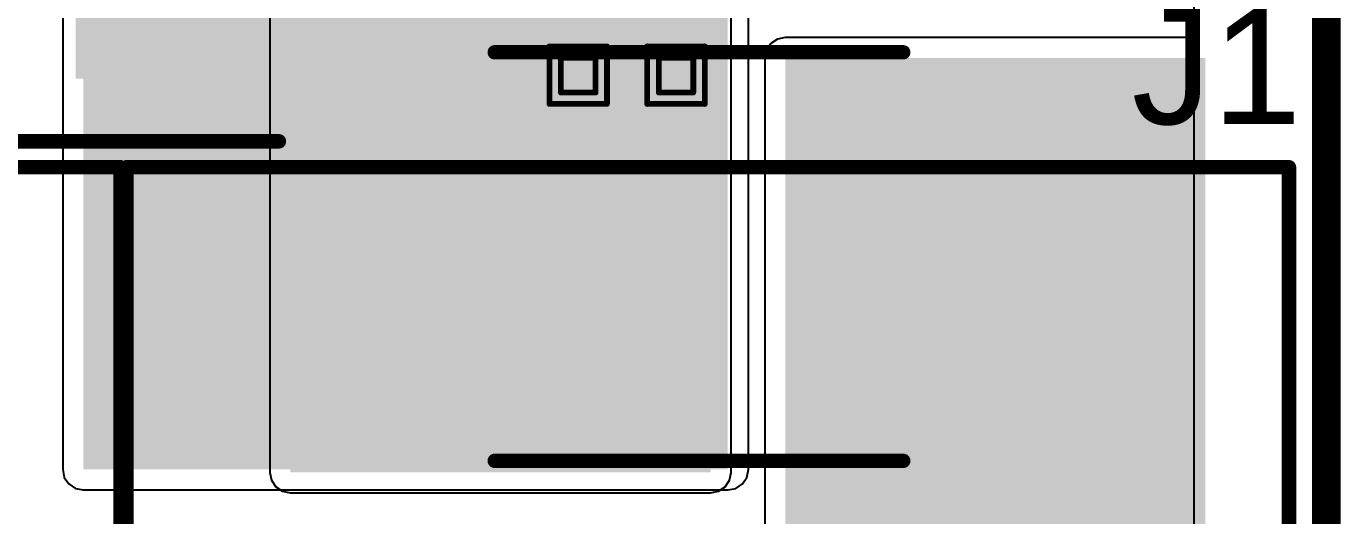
# Model space of a CAD drawing. Header units: inches. Extents: x -8 to 210, y -39 to 109.
# Drawn here: x 76.26 to 87.86, y 8.91 to 13.23 of the extents above; entities that cross this region are included whole.
import ezdxf

# ---------------------------------------------------------------- set-up
doc = ezdxf.new("R2010")
doc.units = ezdxf.units.IN
for name, color, linetype in [('Bottom Layer', 5, 'Continuous'), ('Bottom Overlay', 54, 'Continuous'), ('Bottom Paste', 16, 'Continuous'), ('Bottom Solder', 6, 'Continuous'), ('Drill Drawing', 1, 'Continuous'), ('Multi-Layer', 9, 'Continuous'), ('Pad Holes', 156, 'Continuous'), ('Top Board_outline-Bottom 3D Body', 216, 'Continuous'), ('Top Layer', 1, 'Continuous'), ('Top Overlay', 2, 'Continuous'), ('Top Paste', 8, 'Continuous'), ('Top Solder', 216, 'Continuous'), ('Via Holes', 16, 'Continuous')]:
    doc.layers.add(name, color=color, linetype=linetype)
doc.styles.add('Arial', font='', dxfattribs={"height": 0.2})
doc.styles.get('Arial').set_extended_font_data('Arial')

# ---------------------------------------------------------------- blocks, each defined once
blk = doc.blocks.new('DB128L_5_08_3P_BK_S_89')
at = {"layer": 'Top Overlay'}
for points in [[(-7.671, 5.131, 0.127, 0.127, 0), (7.671, 5.131, 0.127, 0.127, 0)], [(7.671, -5.08, 0.127, 0.127, 0), (7.671, 5.131, 0.127, 0.127, 0)]]:
    blk.add_lwpolyline(points, format="xyseb", dxfattribs=at)
blk.add_lwpolyline([(7.639, 5.131, 0.0635, 0.0635, 1), (7.703, 5.131, 0.0635, 0.0635, 1)], format="xyseb", close=True, dxfattribs=at)
blk.add_lwpolyline([(7.639, 5.131, 0.0635, 0.0635, 1), (7.703, 5.131, 0.0635, 0.0635, 1)], format="xyseb", close=True, dxfattribs=at)
blk = doc.blocks.new('DB128L_5_08_2P_BK_S_94')
at = {"layer": 'Bottom Layer'}
blk.add_hatch(color=5, dxfattribs=at).paths.add_polyline_path([(-1.04, 1.5), (-1.04, -1.5), (-4.04, -1.5), (-4.04, 1.5)])
h = blk.add_hatch(color=5, dxfattribs=at)
edge = h.paths.add_edge_path()
edge.add_arc((2.54, 0), 1.5, 0, 360)
at = {"layer": 'Bottom Solder'}
blk.add_hatch(color=6, dxfattribs=at).paths.add_polyline_path([(-0.938, 1.602), (-0.938, -1.602), (-4.142, -1.602), (-4.142, 1.602)])
h = blk.add_hatch(color=6, dxfattribs=at)
edge = h.paths.add_edge_path()
edge.add_arc((2.54, 0), 1.602, 0, 360)
at = {"layer": 'Multi-Layer'}
blk.add_hatch(color=9, dxfattribs=at).paths.add_polyline_path([(-1.04, 1.5), (-1.04, -1.5), (-4.04, -1.5), (-4.04, 1.5)])
h = blk.add_hatch(color=9, dxfattribs=at)
edge = h.paths.add_edge_path()
edge.add_arc((2.54, 0), 1.5, 0, 360)
at = {"layer": 'Pad Holes'}
h = blk.add_hatch(color=7, dxfattribs=at)
edge = h.paths.add_edge_path()
edge.add_arc((-2.54, 0), 0.8, 0, 360)
h = blk.add_hatch(color=7, dxfattribs=at)
edge = h.paths.add_edge_path()
edge.add_arc((2.54, 0), 0.8, 0, 360)
at = {"layer": 'Top Layer'}
blk.add_hatch(color=1, dxfattribs=at).paths.add_polyline_path([(-1.04, 1.5), (-1.04, -1.5), (-4.04, -1.5), (-4.04, 1.5)])
h = blk.add_hatch(color=1, dxfattribs=at)
edge = h.paths.add_edge_path()
edge.add_arc((2.54, 0), 1.5, 0, 360)
at = {"layer": 'Top Solder'}
blk.add_hatch(color=216, dxfattribs=at).paths.add_polyline_path([(-0.938, 1.602), (-0.938, -1.602), (-4.142, -1.602), (-4.142, 1.602)])
h = blk.add_hatch(color=216, dxfattribs=at)
edge = h.paths.add_edge_path()
edge.add_arc((2.54, 0), 1.602, 0, 360)
at = {"layer": 'Top Overlay'}
for points in [[(-5.131, 5.131, 0.127, 0.127, 0), (5.131, 5.131, 0.127, 0.127, 0)], [(-5.131, -5.08, 0.127, 0.127, 0), (-5.131, 5.131, 0.127, 0.127, 0)], [(5.131, -5.08, 0.127, 0.127, 0), (5.131, 5.131, 0.127, 0.127, 0)], [(-3.431, -4.343, 0.254, 0.254, 0), (-2.954, -3.867, 0.254, 0.254, 0)], [(-2.954, -3.867, 0.254, 0.254, 0), (-2.026, -3.867, 0.254, 0.254, 0)], [(-2.026, -3.867, 0.254, 0.254, 0), (-1.549, -4.343, 0.254, 0.254, 0)], [(1.649, -4.343, 0.254, 0.254, 0), (2.126, -3.867, 0.254, 0.254, 0)], [(2.126, -3.867, 0.254, 0.254, 0), (3.054, -3.867, 0.254, 0.254, 0)], [(3.054, -3.867, 0.254, 0.254, 0), (3.531, -4.343, 0.254, 0.254, 0)], [(-5.131, -5.08, 0.127, 0.127, 0), (5.131, -5.08, 0.127, 0.127, 0)]]:
    blk.add_lwpolyline(points, format="xyseb", dxfattribs=at)
for points in [[(-5.163, 5.131, 0.0635, 0.0635, 1), (-5.099, 5.131, 0.0635, 0.0635, 1)], [(-5.163, 5.131, 0.0635, 0.0635, 1), (-5.099, 5.131, 0.0635, 0.0635, 1)], [(5.099, 5.131, 0.0635, 0.0635, 1), (5.163, 5.131, 0.0635, 0.0635, 1)], [(5.099, 5.131, 0.0635, 0.0635, 1), (5.163, 5.131, 0.0635, 0.0635, 1)], [(-3.018, -3.867, 0.127, 0.127, 1), (-2.891, -3.867, 0.127, 0.127, 1)], [(-3.018, -3.867, 0.127, 0.127, 1), (-2.891, -3.867, 0.127, 0.127, 1)], [(-2.09, -3.867, 0.127, 0.127, 1), (-1.963, -3.867, 0.127, 0.127, 1)], [(-2.09, -3.867, 0.127, 0.127, 1), (-1.963, -3.867, 0.127, 0.127, 1)], [(2.062, -3.867, 0.127, 0.127, 1), (2.189, -3.867, 0.127, 0.127, 1)], [(2.062, -3.867, 0.127, 0.127, 1), (2.189, -3.867, 0.127, 0.127, 1)], [(2.99, -3.867, 0.127, 0.127, 1), (3.117, -3.867, 0.127, 0.127, 1)], [(2.99, -3.867, 0.127, 0.127, 1), (3.117, -3.867, 0.127, 0.127, 1)], [(-3.495, -4.343, 0.127, 0.127, 1), (-3.368, -4.343, 0.127, 0.127, 1)], [(-1.613, -4.343, 0.127, 0.127, 1), (-1.486, -4.343, 0.127, 0.127, 1)], [(1.585, -4.343, 0.127, 0.127, 1), (1.712, -4.343, 0.127, 0.127, 1)], [(3.467, -4.343, 0.127, 0.127, 1), (3.594, -4.343, 0.127, 0.127, 1)], [(-5.163, -5.08, 0.0635, 0.0635, 1), (-5.099, -5.08, 0.0635, 0.0635, 1)], [(-5.163, -5.08, 0.0635, 0.0635, 1), (-5.099, -5.08, 0.0635, 0.0635, 1)], [(5.099, -5.08, 0.0635, 0.0635, 1), (5.163, -5.08, 0.0635, 0.0635, 1)], [(5.099, -5.08, 0.0635, 0.0635, 1), (5.163, -5.08, 0.0635, 0.0635, 1)]]:
    blk.add_lwpolyline(points, format="xyseb", close=True, dxfattribs=at)
blk = doc.blocks.new('F____1812__B_98')
at = {"layer": 'Bottom Layer'}
for points in [[(-3.38, 1.6), (-1.6, 1.6), (-1.6, -1.6), (-3.38, -1.6)], [(1.6, 1.6), (3.38, 1.6), (3.38, -1.6), (1.6, -1.6)]]:
    blk.add_hatch(color=5, dxfattribs=at).paths.add_polyline_path(points)
at = {"layer": 'Bottom Paste'}
for points in [[(-3.38, 1.6), (-1.6, 1.6), (-1.6, -1.6), (-3.38, -1.6)], [(1.6, 1.6), (3.38, 1.6), (3.38, -1.6), (1.6, -1.6)]]:
    blk.add_hatch(color=16, dxfattribs=at).paths.add_polyline_path(points)
at = {"layer": 'Bottom Solder'}
for points in [[(-3.482, 1.702), (-1.498, 1.702), (-1.498, -1.702), (-3.482, -1.702)], [(1.498, 1.702), (3.482, 1.702), (3.482, -1.702), (1.498, -1.702)]]:
    blk.add_hatch(color=6, dxfattribs=at).paths.add_polyline_path(points)
at = {"layer": 'Bottom Overlay'}
for points in [[(1.854, 1.803, 0.127, 0.127, 0), (-1.753, 1.803, 0.127, 0.127, 0)], [(1.854, -1.803, 0.127, 0.127, 0), (-1.753, -1.803, 0.127, 0.127, 0)]]:
    blk.add_lwpolyline(points, format="xyseb", dxfattribs=at)
for points in [[(-1.784, 1.803, 0.0635, 0.0635, 1), (-1.721, 1.803, 0.0635, 0.0635, 1)], [(1.822, 1.803, 0.0635, 0.0635, 1), (1.886, 1.803, 0.0635, 0.0635, 1)], [(-1.784, -1.803, 0.0635, 0.0635, 1), (-1.721, -1.803, 0.0635, 0.0635, 1)], [(1.822, -1.803, 0.0635, 0.0635, 1), (1.886, -1.803, 0.0635, 0.0635, 1)]]:
    blk.add_lwpolyline(points, format="xyseb", close=True, dxfattribs=at)
blk = doc.blocks.new('SMB__112')
at = {"layer": 'Top Layer'}
for points in [[(-3.7, -1.2), (-3.7, 1.2), (-0.9, 1.2), (-0.9, -1.2)], [(0.9, -1.2), (0.9, 1.2), (3.7, 1.2), (3.7, -1.2)]]:
    blk.add_hatch(color=1, dxfattribs=at).paths.add_polyline_path(points)
at = {"layer": 'Top Overlay'}
for points in [[(2.591, 1.245), (4.826, 1.245), (4.826, 1.905), (2.591, 1.905)], [(3.734, -1.651), (4.826, -1.651), (4.826, 1.346), (3.734, 1.346)], [(2.591, -1.905), (4.826, -1.905), (4.826, -1.245), (2.591, -1.245)]]:
    blk.add_hatch(color=2, dxfattribs=at).paths.add_polyline_path(points)
at = {"layer": 'Top Paste'}
for points in [[(-3.7, -1.2), (-3.7, 1.2), (-0.9, 1.2), (-0.9, -1.2)], [(0.9, -1.2), (0.9, 1.2), (3.7, 1.2), (3.7, -1.2)]]:
    blk.add_hatch(color=8, dxfattribs=at).paths.add_polyline_path(points)
at = {"layer": 'Top Solder'}
for points in [[(-3.802, -1.302), (-3.802, 1.302), (-0.798, 1.302), (-0.798, -1.302)], [(0.798, -1.302), (0.798, 1.302), (3.802, 1.302), (3.802, -1.302)]]:
    blk.add_hatch(color=216, dxfattribs=at).paths.add_polyline_path(points)
at = {"layer": 'Top Overlay'}
for points in [[(-2.21, 1.854, 0.127, 0.127, 0), (2.591, 1.854, 0.127, 0.127, 0)], [(-2.21, 1.397, 0.127, 0.127, 0), (-2.21, 1.854, 0.127, 0.127, 0)], [(-2.21, -1.854, 0.127, 0.127, 0), (-2.21, -1.397, 0.127, 0.127, 0)], [(-2.21, -1.854, 0.127, 0.127, 0), (2.591, -1.854, 0.127, 0.127, 0)]]:
    blk.add_lwpolyline(points, format="xyseb", dxfattribs=at)
for points in [[(-2.242, 1.854, 0.0635, 0.0635, 1), (-2.178, 1.854, 0.0635, 0.0635, 1)], [(-2.242, 1.854, 0.0635, 0.0635, 1), (-2.178, 1.854, 0.0635, 0.0635, 1)], [(2.559, 1.854, 0.0635, 0.0635, 1), (2.623, 1.854, 0.0635, 0.0635, 1)], [(-2.242, 1.397, 0.0635, 0.0635, 1), (-2.178, 1.397, 0.0635, 0.0635, 1)], [(-2.242, -1.397, 0.0635, 0.0635, 1), (-2.178, -1.397, 0.0635, 0.0635, 1)], [(-2.242, -1.854, 0.0635, 0.0635, 1), (-2.178, -1.854, 0.0635, 0.0635, 1)], [(-2.242, -1.854, 0.0635, 0.0635, 1), (-2.178, -1.854, 0.0635, 0.0635, 1)], [(2.559, -1.854, 0.0635, 0.0635, 1), (2.623, -1.854, 0.0635, 0.0635, 1)]]:
    blk.add_lwpolyline(points, format="xyseb", close=True, dxfattribs=at)

msp = doc.modelspace()

# ---------------------------------------------------------------- hatches: boundary and pattern name
at = {"layer": 'Bottom Layer'}
for points in [[(82.296, 16.764), (78.588, 16.764), (78.588, 9.296), (82.296, 9.296)], [(82.956, 5.232), (86.665, 5.232), (86.665, 12.954), (82.956, 12.954)]]:
    msp.add_hatch(color=5, dxfattribs=at).paths.add_polyline_path(points)
h = msp.add_hatch(color=5, dxfattribs=at)
edge = h.paths.add_edge_path()
edge.add_arc((81.128, 12.802), 0.3, 0, 360)
h = msp.add_hatch(color=5, dxfattribs=at)
edge = h.paths.add_edge_path()
edge.add_arc((81.991, 12.802), 0.3, 0, 360)
at = {"layer": 'Bottom Solder'}
h = msp.add_hatch(color=6, dxfattribs=at)
edge = h.paths.add_edge_path()
edge.add_arc((81.128, 12.802), 0.402, 0, 360)
h = msp.add_hatch(color=6, dxfattribs=at)
edge = h.paths.add_edge_path()
edge.add_arc((81.991, 12.802), 0.402, 0, 360)
at = {"layer": 'Top Layer'}
msp.add_hatch(color=1, dxfattribs=at).paths.add_polyline_path([(76.759, 9.322), (82.448, 9.322), (82.448, 21.107), (76.759, 21.107)])
h = msp.add_hatch(color=1, dxfattribs=at)
edge = h.paths.add_edge_path()
edge.add_arc((81.128, 12.802), 0.3, 0, 360)
h = msp.add_hatch(color=1, dxfattribs=at)
edge = h.paths.add_edge_path()
edge.add_arc((81.991, 12.802), 0.3, 0, 360)
at = {"layer": 'Top Solder'}
h = msp.add_hatch(color=216, dxfattribs=at)
edge = h.paths.add_edge_path()
edge.add_arc((81.128, 12.802), 0.402, 0, 360)
h = msp.add_hatch(color=216, dxfattribs=at)
edge = h.paths.add_edge_path()
edge.add_arc((81.991, 12.802), 0.402, 0, 360)
at = {"layer": 'Via Holes'}
h = msp.add_hatch(color=7, dxfattribs=at)
edge = h.paths.add_edge_path()
edge.add_arc((81.128, 12.802), 0.15, 0, 360)
h = msp.add_hatch(color=7, dxfattribs=at)
edge = h.paths.add_edge_path()
edge.add_arc((81.991, 12.802), 0.15, 0, 360)

# ---------------------------------------------------------------- linework, layer by layer
at = {"layer": 'Bottom Layer'}
for p, q in [((86.563, 19.656), (86.563, 13.135)), ((78.406, 16.485), (78.406, 9.296)), ((82.477, 12.807), (82.477, 13.66)), ((82.887, 13.121), (82.828, 13.082)), ((82.956, 13.135), (82.887, 13.121)), ((86.563, 13.135), (82.956, 13.135)), ((82.789, 13.023), (82.775, 12.954)), ((82.828, 13.082), (82.789, 13.023)), ((82.775, 12.954), (82.775, 5.232)), ((82.478, 12.802), (82.477, 12.807)), ((82.477, 12.796), (82.478, 12.802)), ((82.477, 9.296), (82.477, 12.796)), ((78.406, 9.296), (78.42, 9.227)), ((82.463, 9.227), (82.477, 9.296)), ((78.42, 9.227), (78.459, 9.168)), ((78.459, 9.168), (78.518, 9.129)), ((82.365, 9.129), (82.424, 9.168)), ((82.424, 9.168), (82.463, 9.227)), ((78.518, 9.129), (78.588, 9.115)), ((78.588, 9.115), (82.296, 9.115)), ((82.296, 9.115), (82.365, 9.129))]:
    msp.add_line(p, q, dxfattribs=at)
at = {"layer": 'Drill Drawing'}
for points in [[(80.874, 13.056, 0.0508, 0.0508, 0), (81.382, 13.056, 0.0508, 0.0508, 0)], [(80.874, 12.548, 0.0508, 0.0508, 0), (80.874, 13.056, 0.0508, 0.0508, 0)], [(81.382, 12.548, 0.0508, 0.0508, 0), (81.382, 13.056, 0.0508, 0.0508, 0)], [(81.737, 13.056, 0.0508, 0.0508, 0), (82.245, 13.056, 0.0508, 0.0508, 0)], [(81.737, 12.548, 0.0508, 0.0508, 0), (81.737, 13.056, 0.0508, 0.0508, 0)], [(82.245, 12.548, 0.0508, 0.0508, 0), (82.245, 13.056, 0.0508, 0.0508, 0)], [(80.975, 12.954, 0.0508, 0.0508, 0), (81.28, 12.954, 0.0508, 0.0508, 0)], [(80.975, 12.649, 0.0508, 0.0508, 0), (80.975, 12.954, 0.0508, 0.0508, 0)], [(81.28, 12.649, 0.0508, 0.0508, 0), (81.28, 12.954, 0.0508, 0.0508, 0)], [(81.839, 12.954, 0.0508, 0.0508, 0), (82.144, 12.954, 0.0508, 0.0508, 0)], [(81.839, 12.649, 0.0508, 0.0508, 0), (81.839, 12.954, 0.0508, 0.0508, 0)], [(82.144, 12.649, 0.0508, 0.0508, 0), (82.144, 12.954, 0.0508, 0.0508, 0)], [(80.975, 12.649, 0.0508, 0.0508, 0), (81.28, 12.649, 0.0508, 0.0508, 0)], [(81.839, 12.649, 0.0508, 0.0508, 0), (82.144, 12.649, 0.0508, 0.0508, 0)], [(80.874, 12.548, 0.0508, 0.0508, 0), (81.382, 12.548, 0.0508, 0.0508, 0)], [(81.737, 12.548, 0.0508, 0.0508, 0), (82.245, 12.548, 0.0508, 0.0508, 0)]]:
    msp.add_lwpolyline(points, format="xyseb", dxfattribs=at)
for points in [[(80.861, 13.056, 0.0254, 0.0254, 1), (80.886, 13.056, 0.0254, 0.0254, 1)], [(80.861, 13.056, 0.0254, 0.0254, 1), (80.886, 13.056, 0.0254, 0.0254, 1)], [(81.369, 13.056, 0.0254, 0.0254, 1), (81.394, 13.056, 0.0254, 0.0254, 1)], [(81.369, 13.056, 0.0254, 0.0254, 1), (81.394, 13.056, 0.0254, 0.0254, 1)], [(81.724, 13.056, 0.0254, 0.0254, 1), (81.75, 13.056, 0.0254, 0.0254, 1)], [(81.724, 13.056, 0.0254, 0.0254, 1), (81.75, 13.056, 0.0254, 0.0254, 1)], [(82.232, 13.056, 0.0254, 0.0254, 1), (82.258, 13.056, 0.0254, 0.0254, 1)], [(82.232, 13.056, 0.0254, 0.0254, 1), (82.258, 13.056, 0.0254, 0.0254, 1)], [(80.962, 12.954, 0.0254, 0.0254, 1), (80.988, 12.954, 0.0254, 0.0254, 1)], [(80.962, 12.954, 0.0254, 0.0254, 1), (80.988, 12.954, 0.0254, 0.0254, 1)], [(81.267, 12.954, 0.0254, 0.0254, 1), (81.293, 12.954, 0.0254, 0.0254, 1)], [(81.267, 12.954, 0.0254, 0.0254, 1), (81.293, 12.954, 0.0254, 0.0254, 1)], [(81.826, 12.954, 0.0254, 0.0254, 1), (81.852, 12.954, 0.0254, 0.0254, 1)], [(81.826, 12.954, 0.0254, 0.0254, 1), (81.852, 12.954, 0.0254, 0.0254, 1)], [(82.131, 12.954, 0.0254, 0.0254, 1), (82.156, 12.954, 0.0254, 0.0254, 1)], [(82.131, 12.954, 0.0254, 0.0254, 1), (82.156, 12.954, 0.0254, 0.0254, 1)], [(80.962, 12.649, 0.0254, 0.0254, 1), (80.988, 12.649, 0.0254, 0.0254, 1)], [(80.962, 12.649, 0.0254, 0.0254, 1), (80.988, 12.649, 0.0254, 0.0254, 1)], [(81.267, 12.649, 0.0254, 0.0254, 1), (81.293, 12.649, 0.0254, 0.0254, 1)], [(81.267, 12.649, 0.0254, 0.0254, 1), (81.293, 12.649, 0.0254, 0.0254, 1)], [(81.826, 12.649, 0.0254, 0.0254, 1), (81.852, 12.649, 0.0254, 0.0254, 1)], [(81.826, 12.649, 0.0254, 0.0254, 1), (81.852, 12.649, 0.0254, 0.0254, 1)], [(82.131, 12.649, 0.0254, 0.0254, 1), (82.156, 12.649, 0.0254, 0.0254, 1)], [(82.131, 12.649, 0.0254, 0.0254, 1), (82.156, 12.649, 0.0254, 0.0254, 1)], [(80.861, 12.548, 0.0254, 0.0254, 1), (80.886, 12.548, 0.0254, 0.0254, 1)], [(80.861, 12.548, 0.0254, 0.0254, 1), (80.886, 12.548, 0.0254, 0.0254, 1)], [(81.369, 12.548, 0.0254, 0.0254, 1), (81.394, 12.548, 0.0254, 0.0254, 1)], [(81.369, 12.548, 0.0254, 0.0254, 1), (81.394, 12.548, 0.0254, 0.0254, 1)], [(81.724, 12.548, 0.0254, 0.0254, 1), (81.75, 12.548, 0.0254, 0.0254, 1)], [(81.724, 12.548, 0.0254, 0.0254, 1), (81.75, 12.548, 0.0254, 0.0254, 1)], [(82.232, 12.548, 0.0254, 0.0254, 1), (82.258, 12.548, 0.0254, 0.0254, 1)], [(82.232, 12.548, 0.0254, 0.0254, 1), (82.258, 12.548, 0.0254, 0.0254, 1)]]:
    msp.add_lwpolyline(points, format="xyseb", close=True, dxfattribs=at)
at = {"layer": 'Top Board_outline-Bottom 3D Body'}
msp.add_lwpolyline([(87.732, 62.484, 0.254, 0.254, 0), (87.732, 0, 0.254, 0.254, 0)], format="xyseb", dxfattribs=at)
at = {"layer": 'Top Layer'}
for p, q in [((76.578, 21.107), (76.578, 9.322)), ((82.63, 9.322), (82.63, 19.224)), ((86.563, 14.034), (86.563, 7.298)), ((76.578, 9.322), (76.591, 9.252)), ((82.616, 9.252), (82.63, 9.322)), ((76.591, 9.252), (76.631, 9.194)), ((76.631, 9.194), (76.689, 9.154)), ((82.518, 9.154), (82.577, 9.194)), ((82.577, 9.194), (82.616, 9.252)), ((76.689, 9.154), (76.759, 9.141)), ((76.759, 9.141), (82.448, 9.141)), ((82.448, 9.141), (82.518, 9.154))]:
    msp.add_line(p, q, dxfattribs=at)

# ---------------------------------------------------------------- block references
for name, p in [('SMB__112', (75.895, 14.072)), ('DB128L_5_08_3P_BK_S_89', (69.418, 6.858)), ('DB128L_5_08_2P_BK_S_94', (82.271, 6.858))]:
    msp.add_blockref(name, p)
at = {"rotation": 180}
msp.add_blockref('F____1812__B_98', (82.245, 11.201), dxfattribs=at)

# ---------------------------------------------------------------- texts
at = {"layer": 'Top Overlay', "style": 'Arial'}
msp.add_text('J1', height=1.016, dxfattribs=at).set_placement((86.013, 12.37))

doc.saveas('drawing.dxf')
